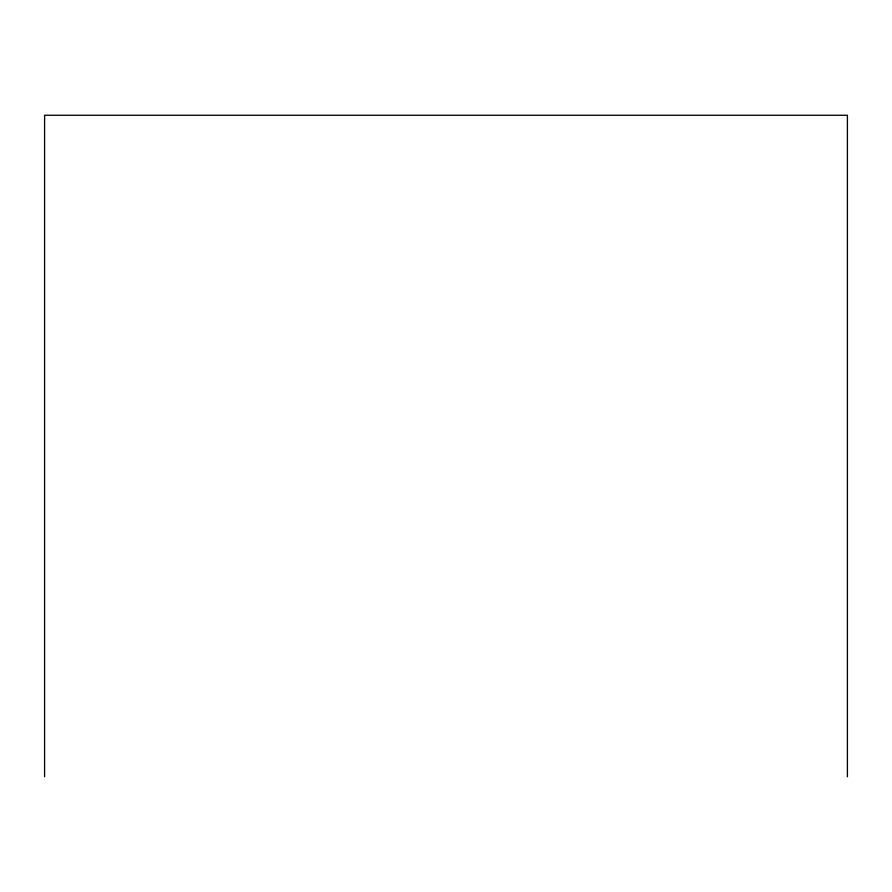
<?xml version="1.0" encoding="UTF-8"?>
<svg xmlns="http://www.w3.org/2000/svg" width="892" height="892" viewBox="0 0 892 892"><rect width="100%" height="100%" fill="white"/><g stroke="black" fill="none" stroke-linecap="round" stroke-linejoin="round"><path stroke-width="1.34" d="M847.4 776.742L847.4 115.258L44.6 115.258L44.6 776.742"/></g></svg>
